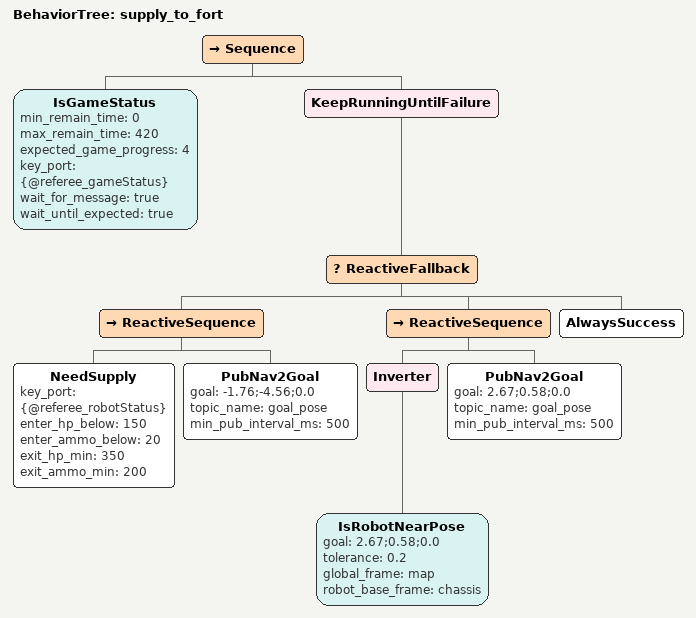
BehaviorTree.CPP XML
<?xml version="1.0" encoding="UTF-8"?>
<root BTCPP_format="4" main_tree_to_execute="supply_to_fort">
  <BehaviorTree ID="supply_to_fort">
    <Sequence>
			<!-- 比赛开始条件，没收到裁判系统消息或在未开赛，都返回running -->
			<IsGameStatus min_remain_time="0" max_remain_time="420"
									expected_game_progress="4"
									key_port="{@referee_gameStatus}"
									wait_for_message="true"
									wait_until_expected="true"/>
      <!-- 无限循环-->
      <KeepRunningUntilFailure>
        <!-- 反应式选择，下一轮tick无论前面节点啥状态，都会从头tick,直到有一个成功 -->
        <ReactiveFallback>

        	<!-- 反应式序列回补给区，低血低弹进入，直到高血高弹才退出 -->
					<ReactiveSequence>
						<NeedSupply
							key_port="{@referee_robotStatus}"
							enter_hp_below="150"
							enter_ammo_below="20"
							exit_hp_min="350"
							exit_ammo_min="200"/>
						<PubNav2Goal
							goal="-1.76;-4.56;0.0"
							topic_name="goal_pose"
							min_pub_interval_ms="500"/>
					</ReactiveSequence>

					<!-- 高状态去堡垒反应式序列，先判断是否在堡垒，再发点；每轮tick，不论内部节点啥状态，都会从头tick到尾，直到全部成功 -->
					<ReactiveSequence>
						<!-- 第一个节点（位置判断）成功，下一轮tick会继续判断位置，直到全部成功 -->
						<Inverter>
							<IsRobotNearPose goal="2.67;0.58;0.0"
													 tolerance="0.2"
													 global_frame="map"
													 robot_base_frame="chassis"/>
						</Inverter>
						<!-- 每0.5秒发布一次，发布后立刻返回success，然后0.5秒内不tick此节点 -->
						<PubNav2Goal goal="2.67;0.58;0.0" topic_name="goal_pose" min_pub_interval_ms="500"/>
					</ReactiveSequence>

          <!-- 保底选择成功，导致无限循环 -->
          <AlwaysSuccess/>
        </ReactiveFallback>
      </KeepRunningUntilFailure>
    </Sequence>
  </BehaviorTree>
</root>
